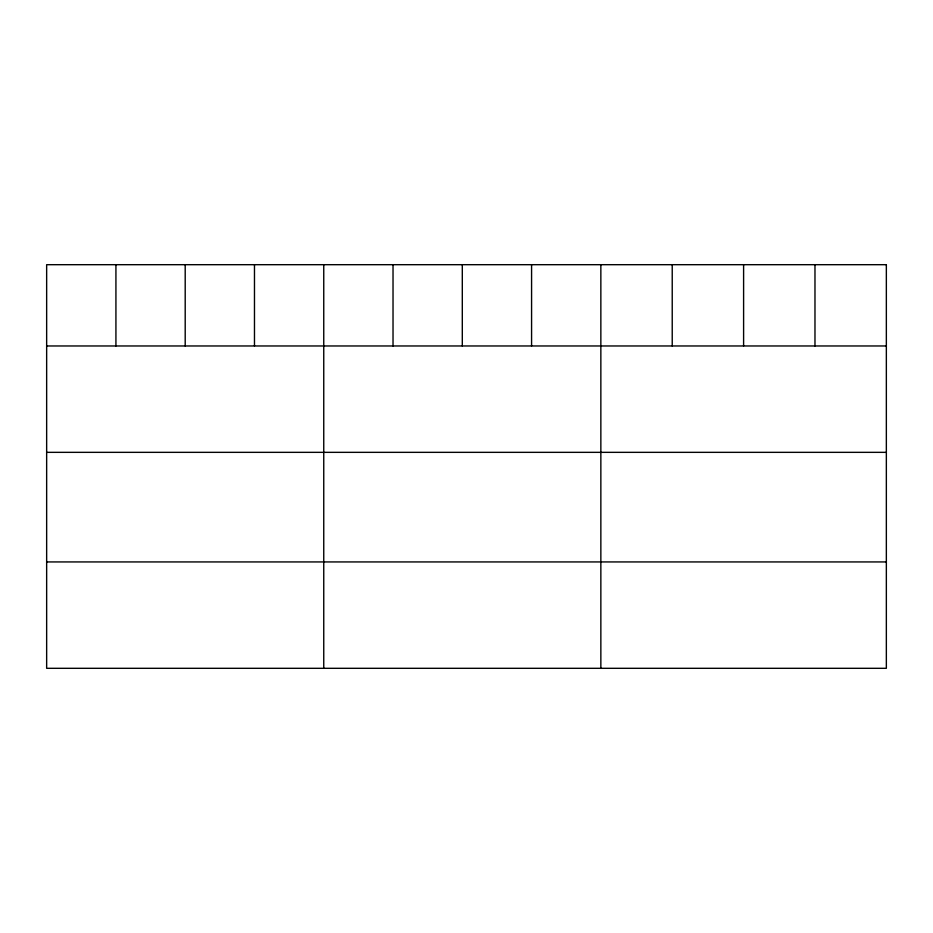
<?xml version="1.0" encoding="UTF-8"?>
<svg xmlns="http://www.w3.org/2000/svg" width="933" height="933" viewBox="0 0 933 933"><rect width="100%" height="100%" fill="white"/><g stroke="black" fill="none" stroke-linecap="round" stroke-linejoin="round"><path stroke-width="1.4" d="M46.65 345.968L886.35 345.968M46.65 452.342L886.35 452.342M46.65 561.934L886.35 561.934M814.975 264.692L814.975 345.968M743.601 264.692L743.601 345.968M672.226 264.692L672.226 345.968M600.852 264.692L600.852 668.308M531.577 264.692L531.577 345.968M462.301 264.692L462.301 345.968M393.026 264.692L393.026 345.968M323.751 264.692L323.751 668.308M254.476 264.692L254.476 345.968M185.201 264.692L185.201 345.968M115.925 264.692L115.925 345.968M886.35 264.692L46.65 264.692L46.65 668.308L886.35 668.308L886.35 264.692"/></g></svg>
